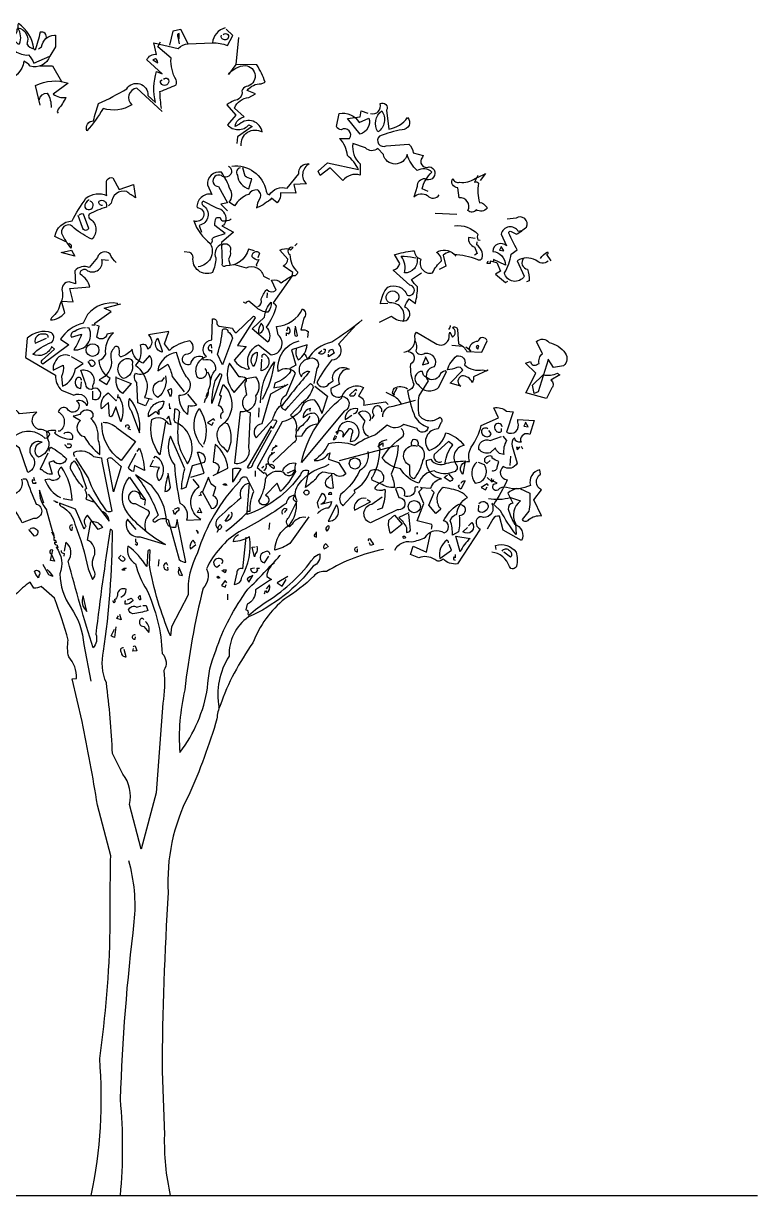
# Model space of a CAD drawing. Header units: millimetres. Extents: x 454 to 24074, y 929 to 15016.
# Drawn here: x 21979 to 23739, y 6044 to 8852 of the extents above; entities that cross this region are included whole.
import ezdxf

# ---------------------------------------------------------------- set-up
doc = ezdxf.new("R2010")
doc.units = ezdxf.units.MM
doc.layers.add('cadblocksdwg.com', color=255, linetype='Continuous')

# ---------------------------------------------------------------- blocks, each defined once
blk = doc.blocks.new('Trees side 03_cad-block.com')
at = {"color": 0}
for points in [[(-544.8, 5414.3), (-557.8, 5442.9), (-560.4, 5445.5, -0.240921), (-479.9, 5406.5), (-472.1, 5406.5, 0.236053), (-479.9, 5481.8, -0.5), (-438.4, 5406.5, 0.236053), (-404.6, 5383.2, 0.211075), (-477.3, 5502.6, 0.162277), (-479.9, 5476.6), (-485.1, 5476.6, -0.383194), (-508.5, 5440.3, -0.056625), (-542.2, 5448.1), (-547.4, 5448.1)], [(-347.5, 5432.5, 0.651581), (-376, 5461.1, -0.045349), (-399.4, 5378), (-404.6, 5383.2)], [(-383.8, 5383.2), (-368.3, 5393.5, -0.365204), (-308.5, 5448.1)], [(197.8, 5089.7), (78.4, 5198.8, 0.636124), (55, 5120.9, -0.212875), (-80, 5102.7, -0.040161), (-155.3, 4998.8, -0.538727), (-124.2, 5045.6, -0.038391), (-100.8, 5126.1, 0.023422), (31.6, 5196.2, -0.778931), (130.3, 5165), (166.7, 5131.3, -0.14267), (171.9, 5276.7), (197.8, 5266.3), (125.1, 5331.2, -0.349304), (171.9, 5357.2), (158.9, 5411.7), (273.1, 5385.8, -0.186783), (319.9, 5406.5), (286.1, 5474.1), (247.2, 5466.3), (231.6, 5401.3)], [(278.3, 5429.9), (278.3, 5455.9, 0.535172), (270.6, 5440.3), (278.3, 5406.5)], [(493.9, 5481.8, 0.315994), (434.1, 5411.7, -0.114075), (504.3, 5398.7), (530.2, 5445.5), (499.1, 5476.6)], [(483.5, 5450.7, -0.449051), (506.9, 5450.7, -0.780762), (486.1, 5427.3, -0.5), (475.7, 5448.1)], [(-526.7, 5352, 0.143021), (-542.2, 5406.5, -0.358047), (-492.9, 5372.8, 0.172546), (-430.6, 5354.6, -0.123093), (-404.6, 5315.6), (-329.3, 5349.4, -0.40274), (-422.8, 5302.7, 0.082748), (-451.4, 5326, -0.343094), (-542.2, 5235.1)], [(195.2, 5102.7, -0.04158), (187.5, 5183.2, 0.012192), (262.8, 5214.4, 0.248367), (262.8, 5237.7, -0.13884), (239.4, 5339), (177.1, 5393.5), (190.1, 5416.9)], [(153.7, 5331.2), (177.1, 5318.2, 0.276978), (166.7, 5336.4), (153.7, 5331.2)], [(569.2, 4928.7, -0.61586), (667.9, 4993.6, 0.591492), (561.4, 5030), (540.6, 5019.6, -0.334061), (582.2, 5063.8), (538, 5105.3, -0.300079), (605.5, 5154.6), (636.7, 5172.8), (597.7, 5188.4, -0.24559), (662.7, 5219.6), (680.8, 5227.4, 0.064346), (641.9, 5307.9), (543.2, 5310.5), (509.5, 5263.7, -0.216293), (587.4, 5305.3, -0.89946), (592.6, 5206.6, 0.265564), (571.8, 5185.8, -0.5), (535.4, 5141.7, 0.034439), (501.7, 5120.9), (543.2, 5071.5), (504.3, 5027.4, 0.461777), (605.5, 5027.4), (621.1, 5019.6), (551, 4970.3), (548.4, 4939.1)], [(-376, 5118.3), (-396.8, 5211.8, -0.198578), (-243.6, 5222.2), (-313.7, 5170.2, 0.173447), (-254, 5154.6, -0.044205), (-290.4, 5100.1), (-295.5, 5087.1), (-290.4, 5081.9)], [(205.6, 5240.3, -0.442368), (223.8, 5242.9, -1.516525), (190.1, 5232.5), (197.8, 5237.7)], [(-378.6, 5144.3, -0.388977), (-342.3, 5175.4, -0.162277), (-324.1, 5107.9)], [(1176.8, 5079.3, 0.600372), (1221, 5126.1, -0.753342), (1252.1, 5094.9), (1262.5, 5006.6, 0.194229), (1350.8, 5061.2, -0.678314), (1324.8, 5004, 0.051498), (1218.4, 4972.9, 0.881622), (1249.5, 4928.7), (1356, 4936.5, -0.201935), (1376.8, 4895), (1423.5, 4882), (1420.9, 4874.2, 0.881622), (1452.1, 4830, -1.244614), (1431.3, 4772.9, 0.436066), (1395, 4736.6), (1379.4, 4687.2, -0.359619), (1444.3, 4695, 0.522507), (1498.8, 4697.6)], [(1446.9, 4713.2), (1418.3, 4726.2, -0.157089), (1465.1, 4804.1, 0.333328), (1395, 4811.9, -0.128128), (1348.2, 4887.2, -0.797302), (1236.6, 4887.2), (1210.6, 4915.7, -0.408356), (1153.5, 4918.3), (1093.7, 4939.1, 0.259506), (1127.5, 4843), (1127.5, 4791.1, 0.302765), (1047, 4765.1), (987.3, 4824.9), (940.5, 4788.5), (930.1, 4809.3), (974.3, 4848.2), (1119.7, 4817.1, 0.117401), (1067.8, 4882, 0.173203), (1031.4, 4962.5), (1078.2, 4962.5, 0.806671), (1039.2, 5004, -0.276978), (1015.8, 5019.6), (1028.8, 5079.3, -0.330963), (1122.3, 5037.8), (1169, 5058.6, -0.419418), (1127.5, 4983.3), (1067.8, 5056), (1127.5, 5063.8), (1132.7, 5092.3), (1163.8, 5081.9)], [(1228.8, 5092.3, -0.434998), (1210.6, 4993.6, -0.383423), (1228.8, 5092.3)], [(525, 4832.6, -0.4021), (686, 4715.8, 0.236053), (701.6, 4697.6, -0.350769), (784.7, 4728.8), (839.2, 4796.3, -0.513931), (888.6, 4843, 0.519897), (875.6, 4749.5), (815.9, 4747), (826.3, 4705.4), (753.6, 4708, -0.233566), (738, 4661.3), (712, 4682, -0.081039), (644.5, 4637.9), (639.3, 4637.9), (644.5, 4637.9, -0.147995), (657.5, 4682, 0.442368), (644.5, 4721, 0.265564), (602.9, 4700.2, 0.169403), (538, 4645.7), (512.1, 4663.9, 0.349014), (517.2, 4723.6, 0.066803), (475.7, 4804.1, 0.501038), (410.8, 4744.4), (431.6, 4700.2, 0.492294), (361.4, 4637.9, -0.5), (392.6, 4596.3, -0.4142), (345.9, 4575.6, 0.138321), (423.8, 4469.1, -0.529709), (366.6, 4360)], [(509.5, 4832.6), (514.6, 4830, -1.00415), (475.7, 4788.5, 1.247116), (462.7, 4736.6), (504.3, 4661.3), (473.1, 4653.5), (504.3, 4622.3)], [(564, 4824.9, 0.54657), (551, 4791.1, 0.310577), (605.5, 4726.2), (618.5, 4772.9, -0.131805), (587.4, 4785.9), (577, 4824.9)], [(1680.6, 4788.5), (1665, 4757.3, -0.4142), (1683.2, 4752.1, 0.112411), (1688.4, 4661.3, -0.302765), (1711.8, 4650.9, -0.099014), (1724.7, 4635.3, -0.357651), (1672.8, 4627.5, -0.463791), (1633.9, 4624.9, 0.593826), (1592.3, 4684.6), (1587.1, 4731.4, -0.62767), (1563.7, 4775.5, 0.457672), (1594.9, 4757.3, 0.184982), (1667.6, 4775.5), (1709.2, 4793.7), (1717, 4798.9), (1691, 4765.1)], [(-254, 4476.9), (-305.9, 4502.9, -0.357925), (-225.4, 4575.6, -0.02861), (-160.5, 4682, -0.284912), (-61.8, 4695, -0.072906), (-61.8, 4767.7, -0.350769), (-33.3, 4778.1), (-4.7, 4723.6), (62.8, 4747), (73.2, 4684.6, -0.042465), (31.6, 4713.2, 0.482147), (-41.1, 4658.7), (-54, 4645.7)], [(-82.6, 4648.3, -0.618027), (-98.2, 4669, -0.649872), (-64.4, 4645.7), (-64.4, 4640.5, 0.048447), (-144.9, 4606.7, 0.291199), (-144.9, 4588.5, -0.493149), (-132, 4489.9, -0.073044), (-215, 4541.8, 0.819794), (-274.8, 4518.4, 0.07692), (-230.6, 4448.3, 0.333328), (-230.6, 4463.9), (-241, 4469.1)], [(-144.9, 4674.2, 0.326447), (-165.7, 4640.5, 1.475342), (-139.7, 4669)], [(423.8, 4469.1, 0.333328), (434.1, 4482.1, -0.5), (444.5, 4500.3), (493.9, 4515.8), (444.5, 4554.8, -0.099014), (452.3, 4591.1), (470.5, 4591.1, 0.663971), (499.1, 4580.8, 0.376755), (454.9, 4635.3), (390, 4669, 0.5), (390, 4648.3, -0.682281), (371.8, 4554.8), (382.2, 4523.6)], [(-191.7, 4604.1, -0.302765), (-173.5, 4609.3), (-147.5, 4541.8, -0.816528), (-176.1, 4544.4), (-196.9, 4601.5)], [(522.4, 4586, -0.243835), (496.5, 4575.6, -0.263626), (478.3, 4552.2), (532.8, 4523.6), (475.7, 4474.3, -0.535172), (467.9, 4461.3, 0.371796), (449.7, 4401.6, -0.090164), (434.1, 4334.1, -0.594772), (343.3, 4404.2, 0.312363), (327.7, 4427.5), (301.7, 4430.1)], [(2010.4, 4386, -0.369919), (1953.3, 4391.2, 0.264481), (1865, 4388.6), (1898.7, 4315.9, -0.666656), (1805.2, 4331.5, 0.123093), (1836.4, 4419.8), (1865, 4440.5, -0.027252), (1826, 4518.4, -0.720749), (1836.4, 4526.2), (1862.4, 4513.2, 0.03653), (1909.1, 4547, 0.769547), (1859.8, 4588.5), (1818.2, 4583.4)], [(1571.5, 4552.2, -0.247742), (1680.6, 4513.2, 0.207977), (1680.6, 4487.3), (1691, 4484.7)], [(1885.7, 4528.8), (1870.2, 4526.2, 0.686798), (1789.7, 4513.2), (1815.6, 4458.7, 0.648468), (1750.7, 4432.7, -0.37442), (1810.4, 4367.8), (1753.3, 4393.8, -0.236053), (1750.7, 4383.4), (1737.7, 4386), (1737.7, 4375.6), (1724.7, 4375.6, -0.4142), (1729.9, 4386)], [(631.5, 4435.3), (602.9, 4443.1, -0.35936), (496.5, 4365.2, -0.872879), (480.9, 4375.6), (478.3, 4463.9, -0.762802), (517.2, 4432.7, -0.205246), (509.5, 4396.4), (517.2, 4367.8)], [(1257.3, 4188.6), (1223.6, 4186, -0.159866), (1257.3, 4263.9, -0.443787), (1348.2, 4227.6, 1.153), (1361.2, 4274.3), (1283.3, 4344.4, 0.251633), (1314.5, 4375.6), (1288.5, 4417.2, -0.035156), (1374.2, 4435.3), (1382, 4435.3, 0.326782), (1413.1, 4396.4, 0.618027), (1467.7, 4331.5, -0.102722), (1509.2, 4388.6, 0.333328), (1485.8, 4427.5, -0.346832), (1568.9, 4419.8, -0.064789), (1675.4, 4396.4, 0.5), (1701.4, 4401.6, 0.287735), (1675.4, 4463.9), (1678, 4476.9)], [(1667.6, 4492.5), (1636.5, 4497.7, 0.37204), (1665, 4453.5), (1678, 4422.4), (1665, 4414.6)], [(-17.7, 4380.8, -0.140045), (-46.3, 4419.8, 0.57489), (-106, 4404.2), (-144.9, 4357.4, 0.29335), (-212.5, 4341.9), (-209.9, 4279.5), (-238.4, 4289.9, 0.477875), (-272.2, 4245.8, -0.21463), (-280, 4191.2, -0.178345), (-321.5, 4121.1), (-326.7, 4110.7, 0.217789), (-259.2, 4144.5), (-274.8, 4199), (-220.2, 4196.4), (-235.8, 4258.8), (-142.3, 4266.5, 0.213028), (-186.5, 4323.7, -0.817993), (-152.7, 4341.9, 0.658905), (-85.2, 4393.8), (-54, 4391.2)], [(647.1, 4173.1, 0.4142), (662.7, 4206.8, -0.085083), (688.6, 4253.6, 0.409286), (732.8, 4251), (712, 4297.7, -0.286789), (756.1, 4284.7, -0.035156), (808.1, 4318.5), (810.7, 4334.1), (766.5, 4365.2, 0.308105), (787.3, 4396.4), (751, 4437.9, -0.220123), (795.1, 4443.1), (800.3, 4437.9), (813.3, 4450.9, 0.907883), (797.7, 4417.2, 0.222046), (834.1, 4336.7, -0.523941), (808.1, 4318.5), (719.8, 4191.2, -0.099014), (732.8, 4175.7, -0.106323), (686, 4077, -0.326889), (696.4, 4009.5), (693.8, 4006.9), (621.1, 4069.2), (678.2, 4123.7, -0.165176), (709.4, 4193.8, -0.200851), (693.8, 4147.1, -0.173203), (641.9, 4167.9), (605.5, 4199, 0.236053), (590, 4188.6), (579.6, 4193.8)], [(649.7, 4391.2, -0.178345), (621.1, 4406.8, -0.817993), (654.9, 4424.9), (647.1, 4401.6)], [(1395, 4401.6, -0.489075), (1335.2, 4331.5, 0.257034), (1319.7, 4409.4, -0.076462), (1379.4, 4404.2), (1389.8, 4401.6)], [(1548.2, 4430.1, 0.092926), (1517, 4414.6), (1530, 4362.6), (1498.8, 4347)], [(1974, 4399, -0.132751), (2007.8, 4430.1, -0.5), (2007.8, 4419.8), (2002.6, 4417.2), (2023.4, 4388.6)], [(538, 4370.4), (592.6, 4354.8, -0.510468), (673.1, 4315.9), (701.6, 4302.9)], [(1896.1, 4399, 0.656815), (1914.3, 4349.6, -0.053406), (1922.1, 4295.1), (1909.1, 4289.9)], [(1218.4, 4100.4), (1275.5, 4128.9, 0.25), (1343, 4108.1, 0.663467), (1337.8, 4170.5, -0.148178), (1358.6, 4209.4), (1387.2, 4188.6, 0.057068), (1397.6, 4266.5, -0.099014), (1369, 4300.3), (1415.7, 4331.5)], [(1330, 4102.9, 0.559616), (1267.7, 4191.2, -0.630219), (1262.5, 4240.6, -0.808411), (1306.7, 4204.2), (1293.7, 4196.4)], [(-9.9, 4183.4), (-12.5, 4188.6, 0.262833), (-152.7, 4136.7), (-173.5, 4095.2, 0.194489), (-280, 4019.9), (-241, 3993.9), (-363.1, 3903, -0.535172), (-365.7, 3921.2), (-308.5, 3973.1), (-321.5, 3986.1, -0.445358), (-409.8, 3949.7, -0.112671), (-324.1, 4004.3, 0.498764), (-321.5, 4051, 0.269211), (-435.8, 4025), (-443.6, 3934.2), (-303.3, 3851.1, 0.212448), (-274.8, 3780.9), (-217.6, 3757.6, -0.669449), (-155.3, 3708.2, 0.362045), (-204.7, 3731.6, -1.319412), (-248.8, 3695.3, 0.480621), (-290.4, 3679.7, -0.538818), (-282.6, 3588.8), (-290.4, 3588.8)], [(397.8, 3882.2, -0.931778), (364, 3840.7, -0.45929), (405.6, 3939.4, -0.660172), (431.6, 4017.3), (434.1, 4115.9, -0.442368), (454.9, 4100.4, 0.4142), (465.3, 4082.2), (527.6, 4071.8, 0.219635), (545.8, 4051), (626.3, 4128.9, -0.333328), (634.1, 4121.1), (551, 3991.3), (592.6, 3986.1), (535.4, 3921.2, 0.188675), (600.3, 3879.6), (605.5, 3882.2), (608.1, 3879.6, -0.420059), (649.7, 3993.9), (709.4, 3947.1, 0.685608), (743.2, 4040.6), (735.4, 4079.6, 0.263565), (857.4, 4162.7, -0.49028), (862.6, 4118.5), (849.6, 4064, -0.205246), (883.4, 4056.2), (880.8, 4027.6)], [(-163.1, 4074.4, 0.162277), (-212.5, 4056.2, 0.463791), (-230.6, 4035.4), (-228, 4030.2), (-181.3, 4043.2, -0.058853), (-217.6, 3970.5, 0.588898), (-144.9, 4071.8), (-155.3, 4074.4)], [(135.5, 3739.4), (119.9, 3708.2), (83.6, 3721.2), (78.4, 3817.3, -0.355026), (73.2, 3861.4, 0.788391), (138.1, 3944.5), (107, 3908.2, -0.312881), (57.6, 3973.1, -0.116058), (5.7, 3936.8, -0.265564), (-4.7, 3947.1, 0.226822), (-7.3, 3983.5, 0.49527), (-30.7, 3975.7, 0.295303), (-41.1, 3926.4, -0.346893), (-98.2, 3830.3), (-61.8, 3806.9), (-46.3, 3835.5, -0.244461), (-98.2, 3921.2, 0.215332), (-67, 3949.7, -0.236053), (-30.7, 4051), (-61.8, 4043.2, -0.59729), (-108.6, 4030.2), (-98.2, 4082.2), (-108.6, 4084.8)], [(652.3, 4048.4, 0.659393), (662.7, 4095.2, 0.139038), (649.7, 4053.6), (652.3, 4048.4)], [(1137.9, 4110.7, -0.032425), (995.1, 4006.9, 0.210526), (880.8, 3926.4, 0.557053), (852.2, 3843.3, -0.431534), (891.2, 3869.2, 0.015289), (756.1, 3703, 0.162277), (776.9, 3687.5, -0.030579), (893.8, 3812.1, -0.355026), (906.8, 3793.9, -0.161758), (852.2, 3718.6), (800.3, 3664.1, -0.32045), (826.3, 3594, -0.099014), (823.7, 3565.4, -0.46698), (810.7, 3531.7), (717.2, 3443.4)], [(782.1, 4035.4), (782.1, 4051), (792.5, 4045.8, 0.302765), (797.7, 4066.6, 0.265564), (787.3, 4077), (782.1, 4058.8)], [(823.7, 4077, 0.195877), (821.1, 4038, 0.4142), (834.1, 4038), (823.7, 4082.2)], [(1109.3, 4087.4), (1026.2, 3996.5, -0.63649), (992.5, 3921.2, 0.04776), (924.9, 3817.3, 0.639832), (982.1, 3812.1), (1000.2, 3825.1, -0.689148), (1075.6, 3879.6, 0.369919), (1028.8, 3843.3, 0.225418), (1031.4, 3809.5), (989.9, 3788.7, 0.638885), (1041.8, 3752.4, -0.813461), (1052.2, 3682.3), (852.2, 3440.8, -0.173706), (1041.8, 3744.6, -0.490295), (1143.1, 3793.9), (1119.7, 3752.4, -0.489075), (1143.1, 3710.8), (1246.9, 3726.4), (1259.9, 3713.4)], [(1332.6, 3960.1, 0.444092), (1384.6, 4032.8, -0.197815), (1392.4, 4053.6), (1488.4, 3996.5, 0.607483), (1545.6, 4040.6), (1548.2, 4053.6), (1561.2, 4030.2, 0.589737), (1561.2, 4074.4, -0.60791), (1584.5, 4066.6), (1589.7, 3999.1, -0.177399), (1628.7, 3962.7), (1698.8, 3960.1), (1724.7, 4012.1, 0.765594), (1680.6, 4009.5, 0.420074), (1639.1, 3970.5), (1646.8, 3965.3), (1623.5, 3983.5)], [(1550.8, 4084.8, -0.173203), (1543, 4066.6)], [(-337.1, 4027.6, 0.541687), (-355.3, 4043.2, 0.576218), (-399.4, 4001.7), (-344.9, 4025)], [(426.4, 3827.7, -0.149368), (449.7, 3877, 0.589905), (392.6, 3921.2), (387.4, 3936.8, 0.490158), (330.3, 3903, -1.060547), (309.5, 3949.7, 0.776093), (327.7, 4012.1, 0.142365), (231.6, 3967.9), (208.2, 3999.1), (229, 4056.2), (132.9, 4040.6, -0.50354), (130.3, 3973.1, 0.628937), (94, 3991.3, -0.265564), (73.2, 3897.8, -0.169571), (127.7, 3809.5, -0.119873), (114.7, 3747.2), (151.1, 3739.4)], [(197.8, 3965.3), (197.8, 3960.1, -0.602081), (177.1, 4025), (197.8, 3965.3)], [(480.9, 3900.4), (457.5, 3949.7, 0.065445), (480.9, 4064, -0.659393), (506.9, 4056.2, -0.236053), (527.6, 4025), (480.9, 3900.4)], [(2010.4, 3923.8), (1963.7, 3773.2), (1945.5, 3765.4), (1937.7, 3804.3), (1987, 3853.7, 0.182709), (2054.5, 3861.4, 0.162277), (2064.9, 3853.7), (2023.4, 3827.7, -0.442368), (2028.6, 3791.3), (2002.6, 3742), (1906.5, 3768), (1953.3, 3861.4), (1903.9, 3908.2), (1927.3, 3916, 0.608597), (1961.1, 3903), (1968.8, 3905.6, -0.302765), (1984.4, 3952.3), (1955.9, 4009.5, -0.435272), (2015.6, 4004.3, -0.199997), (2090.9, 3954.9, -0.39035), (2083.1, 3895.2), (2036.4, 3887.4), (2010.4, 3926.4), (2010.4, 3923.8)], [(1353.4, 3962.7, -0.781662), (1363.8, 3903, 0.117264), (1379.4, 3809.5, -0.313339), (1350.8, 3778.4, 0.047501), (1384.6, 3656.3, 0.169022), (1446.9, 3607, -0.818817), (1395, 3601.8), (1332.6, 3619.9, -0.366302), (1254.7, 3617.4), (1200.2, 3570.6, 0.087692), (1101.5, 3521.3, 0.152817), (979.5, 3529.1, -0.122787), (912, 3451.2, 0.295853), (976.9, 3482.3), (987.3, 3487.5, 0.119873), (979.5, 3456.4), (1026.2, 3440.8), (1060, 3388.8, -0.477066), (1005.4, 3388.8, -0.0401), (950.9, 3396.6, 0.198517), (919.7, 3362.9, -0.006836), (870.4, 3323.9), (886, 3401.8, 0.45993), (847, 3383.6, -0.158264), (595.1, 3196.7), (597.7, 3201.9), (597.7, 3212.3), (610.7, 3212.3, -0.124191), (628.9, 3305.7), (595.1, 3370.7, 0.514618), (561.4, 3352.5, 0.118927), (364, 3017.5, 0.137955), (319.9, 2820.1), (242, 2669.5, -0.704712), (242, 2669.5, -0.204086), (242, 2669.5), (242, 2669.5), (236.5, 2628, -0.056867), (138.1, 2960.4), (140.7, 3030.5, 0.4142), (130.3, 3025.3), (125.1, 2952.6, 0.101822), (36.8, 3048.7, 0.33992), (73.2, 2965.6, 0.085938), (125.1, 2843.5, -0.100525), (197.8, 2544.9, -0.35463), (205.6, 2464.4, -0.067169), (200.4, 2311.2), (169.3, 1890.5), (99.2, 1625.6), (44.6, 1836, 0.219635), (13.5, 1978.8), (-35.9, 2074.9, 0.021927), (-64.4, 2407.2, -0.158203), (-77.4, 2555.3, 0.03566), (-35.9, 3118.8, 0.4142), (-46.3, 3126.6, 0.009659), (-113.8, 2635.8, -0.276978), (-126.8, 2570.8, -0.010941), (-243.6, 2978.5, 0.406937), (-254, 3066.8), (-261.8, 3025.3)], [(431.6, 3978.3), (429, 3993.9, 0.663971), (418.6, 3967.9), (429, 3967.9), (429, 3954.9)], [(787.3, 3806.9), (706.8, 3762.8), (665.3, 3622.5, 0.621735), (639.3, 3557.6), (717.2, 3643.3, -0.145264), (756.1, 3710.8, -0.318115), (779.5, 3757.6), (823.7, 3861.4, 0.4142), (743.2, 3869.2, -0.3983), (841.8, 4012.1)], [(828.9, 3978.3, 0.240036), (836.6, 3923.8, 0.2379), (878.2, 3993.9), (805.5, 3970.5), (826.3, 3897.8), (797.7, 3882.2, -0.236053), (800.3, 3869.2, -0.178345), (727.6, 3814.7), (722.4, 3791.3, -0.026764), (776.9, 3801.7), (771.7, 3804.3)], [(956.1, 3973.1), (963.9, 3973.1, -0.707504), (932.7, 3954.9), (948.3, 3967.9)], [(979.5, 3957.5, -0.380188), (997.6, 3973.1), (1005.4, 3954.9), (979.5, 3936.8), (979.5, 3949.7)], [(1384.6, 4014.7, -0.203796), (1389.8, 3965.3, 0.5), (1431.3, 3954.9, -0.634598), (1475.5, 3890, 0.605972), (1446.9, 3825.1), (1402.7, 3755, 0.057175), (1402.7, 3664.1, 0.421936), (1501.4, 3653.7, -0.582718), (1506.6, 3627.7), (1493.6, 3599.2, 0.620148), (1446.9, 3503.1), (1452.1, 3497.9, 0.257812), (1530, 3581, -0.173203), (1615.7, 3521.3, 0.587067), (1581.9, 3427.8, -0.514618), (1563.7, 3396.6, -0.232178), (1475.5, 3401.8, 0.29216), (1402.7, 3344.7, -0.185837), (1317.1, 3412.2, -0.198715), (1231.4, 3461.5, -0.106171), (1330, 3565.4, 0.37854), (1319.7, 3601.8)], [(1685.8, 3988.7, 1), (1675.4, 3978.3), (1680.6, 3973.1), (1685.8, 3988.7)], [(-235.8, 3941.9, 0.456619), (-305.9, 3910.8, 0.205246), (-313.7, 3874.4), (-267, 3897.8, -0.146759), (-274.8, 3845.9), (-269.6, 3799.1, 0.245285), (-209.9, 3882.2), (-173.5, 3905.6), (-228, 3936.8)], [(-144.9, 3918.6, -0.5), (-124.2, 3918.6, -0.582718), (-129.4, 3892.6), (-134.5, 3892.6), (-150.1, 3916)], [(29, 3929, -0.630219), (57.6, 3903, -0.40654), (16.1, 3835.5, -0.689621), (29, 3929)], [(317.3, 3762.8), (358.8, 3710.8, -0.204086), (319.9, 3708.2), (317.3, 3666.7, -0.226822), (278.3, 3747.2), (278.3, 3757.6, 0.749039), (312.1, 3843.3, -0.077942), (265.4, 3957.5, 0.34404), (177.1, 3871.8), (223.8, 3903, -0.080353), (244.6, 3845.9), (301.7, 3773.2)], [(592.6, 3835.5), (636.7, 3843.3, -0.352936), (636.7, 3755, -0.5103), (564, 3679.7), (538, 3438.2, 0.554825), (605.5, 3510.9), (613.3, 3674.5, -0.628204), (595.1, 3760.2, -0.044617), (587.4, 3817.3, 0.4142), (592.6, 3835.5, 0.205246), (558.8, 3843.3), (514.6, 3908.2, 0.298126), (535.4, 3770.6), (592.6, 3835.5)], [(628.9, 3892.6, -0.592255), (644.5, 3960.1, -0.099731), (631.5, 3900.4), (628.9, 3892.6)], [(660.1, 3721.2, -0.174072), (725, 3913.4, -0.088486), (667.9, 3736.8)], [(667.9, 3934.2, -0.4142), (675.6, 3952.3, -0.738571), (662.7, 3871.8), (665.3, 3926.4)], [(865.2, 3952.3, -0.062256), (880.8, 3926.4, -0.882339), (924.9, 3882.2), (909.4, 3812.1)], [(1727.3, 3874.4), (1659.8, 3843.3, -0.162277), (1654.6, 3817.3, 0.291199), (1605.3, 3848.5, 0.630219), (1600.1, 3799.1), (1550.8, 3814.7), (1610.5, 3874.4, 0.4142), (1581.9, 3887.4, -0.124695), (1537.8, 3877, -0.156006), (1581.9, 3941.9, -0.597885), (1618.3, 3900.4, 0.261948), (1704, 3877), (1722.2, 3871.8), (1724.7, 3877), (1727.3, 3874.4)], [(-129.4, 3775.8), (-129.4, 3739.4, 1.877945), (-134.5, 3783.5, -0.4142), (-160.5, 3809.5), (-183.9, 3874.4, -0.674286), (-129.4, 3801.7), (-129.4, 3793.9)], [(410.8, 3866.6, -0.272202), (413.4, 3780.9, -0.236053), (400.4, 3739.4), (395.2, 3721.2)], [(431.6, 3718.6, -0.079437), (447.1, 3825.1), (470.5, 3858.9, -0.618027), (475.7, 3848.5), (431.6, 3718.6)], [(1439.1, 3840.7, -0.319077), (1420.9, 3869.2, 0.777725), (1400.2, 3806.9, 0.455246), (1496.2, 3793.9), (1532.6, 3866.6), (1527.4, 3871.8, 0.25296), (1501.4, 3851.1, -0.489075), (1439.1, 3840.7)], [(-181.3, 3827.7, 0.741867), (-204.7, 3835.5, 0.6409), (-183.9, 3788.7), (-181.3, 3819.9)], [(-17.7, 3840.7), (52.4, 3812.1), (10.9, 3765.4, -0.284134), (-17.7, 3840.7), (-20.3, 3843.3), (-17.7, 3840.7)], [(213.4, 3848.5, -0.297256), (177.1, 3747.2, -0.782791), (197.8, 3825.1), (208.2, 3840.7)], [(475.7, 3645.9, -0.35614), (483.5, 3679.7, 0.302765), (467.9, 3705.6), (462.7, 3708.2), (475.7, 3755, -0.618027), (467.9, 3760.2), (483.5, 3806.9, -0.499023), (467.9, 3609.6, 0.420273), (483.5, 3513.5), (504.3, 3490.1, 0.254562), (506.9, 3622.5), (496.5, 3625.1)], [(914.6, 3799.1), (974.3, 3752.4), (948.3, 3671.9, 0.096893), (914.6, 3734.2, 0.449585), (849.6, 3687.5, -0.175735), (761.3, 3632.9), (644.5, 3417.4), (675.6, 3391.4), (680.8, 3394), (688.6, 3381)], [(-9.9, 3760.2), (-12.5, 3744.6), (-4.7, 3749.8, -0.242218), (3.1, 3632.9), (-20.3, 3703, -0.092926), (-41.1, 3656.3), (-48.9, 3658.9), (-54, 3723.8), (-87.8, 3692.7, -0.309006), (-56.6, 3768), (-17.7, 3731.6), (-15.1, 3736.8)], [(44.6, 3742, 0.305054), (52.4, 3684.9), (91.4, 3581, 0.208984), (44.6, 3742)], [(236.8, 3749.8), (223.8, 3780.9), (239.4, 3788.7, -0.195877), (236.8, 3749.8)], [(1111.9, 3778.4), (1106.7, 3786.1), (1078.2, 3757.6, 0.630219), (1106.7, 3770.6)], [(1322.2, 3716, 0.159607), (1280.7, 3755), (1249.5, 3770.6)], [(1350.8, 3786.1, 0.278625), (1285.9, 3788.7, 0.07106), (1278.1, 3768), (1288.5, 3760.2), (1285.9, 3757.6), (1283.3, 3757.6), (1301.5, 3791.3)], [(-264.4, 3575.8, -0.923187), (-225.4, 3549.8, -0.205933), (-308.5, 3581, 0.618027), (-303.3, 3591.4, 0.123093), (-344.9, 3586.2, 0.111496), (-334.5, 3536.9, -0.361099), (-383.8, 3466.7, -0.656662), (-365.7, 3536.9, 0.887543), (-407.2, 3464.1, -0.427811), (-433.2, 3394), (-472.1, 3508.3, 0.077148), (-583.8, 3573.2), (-583.8, 3578.4), (-596.8, 3578.4), (-492.9, 3568, -0.386002), (-352.7, 3555, 0.310577), (-329.3, 3575.8, 0.21463), (-383.8, 3596.6, -0.608597), (-391.6, 3677.1), (-472.1, 3669.3, 0.236053), (-503.3, 3690.1), (-516.3, 3684.9)], [(-217.6, 3658.9), (-220.2, 3658.9), (-186.5, 3638.1, 0.643906), (-168.3, 3562.8, 0.101837), (-95.6, 3479.7, 0.105927), (-103.4, 3552.4, 0.22554), (-137.1, 3648.5, 0.4142), (-126.8, 3671.9, 0.580322), (-189.1, 3666.7), (-217.6, 3658.9)], [(182.3, 3684.9), (177.1, 3682.3), (182.3, 3682.3), (182.3, 3666.7, 0.099014), (166.7, 3679.7), (132.9, 3656.3, -0.428558), (205.6, 3729, -0.211655), (182.3, 3684.9)], [(273.1, 3625.1, -0.523941), (255, 3651.1), (257.6, 3692.7, -0.5), (278.3, 3671.9, 0.072708), (273.1, 3531.7, 0.077194), (317.3, 3435.6, 0.423996), (273.1, 3625.1)], [(390, 3513.5, -0.356445), (371.8, 3695.3, -0.241074), (392.6, 3526.5)], [(896.4, 3695.3, 0.4142), (860, 3651.1, -0.198578), (909.4, 3674.5, -0.4142), (930.1, 3627.7), (930.1, 3622.5, 0.297668), (852.2, 3562.8), (826.3, 3565.4)], [(1096.3, 3669.3, 0.291199), (1117.1, 3692.7, 0.528915), (1057.4, 3643.3, 0.039932), (1088.5, 3664.1)], [(1228.8, 3679.7, 0.45993), (1208, 3708.2, 0.578781), (1192.4, 3664.1), (1182, 3648.5)], [(1234, 3656.3, -0.447098), (1283.3, 3705.6), (1387.2, 3734.2)], [(1462.5, 3129.2, 0.123093), (1465.1, 3149.9), (1395, 3168.1), (1426.1, 3248.6), (1402.7, 3303.1), (1418.3, 3318.7), (1410.5, 3323.9), (1459.9, 3321.3, -0.276978), (1509.2, 3365.5, -0.407166), (1439.1, 3451.2), (1459.9, 3456.4, 0.386765), (1532.6, 3438.2, -0.051407), (1620.9, 3448.6), (1610.5, 3386.2, -0.775711), (1641.7, 3446, -0.210693), (1649.4, 3513.5, 0.09433), (1696.2, 3614.8), (1776.7, 3651.1), (1755.9, 3697.9, -0.236053), (1815.6, 3682.3), (1846.8, 3679.7), (1815.6, 3583.6, 0.739182), (1867.6, 3630.3), (1867.6, 3643.3), (1945.5, 3638.1), (1924.7, 3573.2, 0.593628), (1880.6, 3544.6), (1883.2, 3536.9, -0.427887), (1852, 3557.6, 0.302765), (1841.6, 3518.7), (1865, 3438.2, -0.464859), (1800.1, 3422.6, 0.698227), (1818.2, 3360.3, -0.045349), (1753.3, 3243.4), (1745.5, 3248.6, -0.599991), (1706.6, 3183.7, 0.395447), (1675.4, 3175.9, 0.406204), (1691, 3129.2), (1584.5, 2965.6, -0.242004), (1517, 2988.9, -0.463791), (1478.1, 2986.3, 0.242371), (1402.7, 2994.1), (1363.8, 3009.7), (1376.8, 3048.7), (1439.1, 3020.1), (1459.9, 3116.2)], [(213.4, 3632.9), (187.5, 3477.1, -0.216599), (148.5, 3643.3, -0.447189), (223.8, 3625.1), (239.4, 3619.9), (229, 3658.9), (218.6, 3645.9)], [(722.4, 3640.7, -0.535172), (735.4, 3632.9), (717.2, 3601.8), (709.4, 3612.2), (597.7, 3417.4, 0.523941), (623.7, 3435.6), (712, 3594)], [(891.2, 3658.9, -0.109482), (841.8, 3604.4), (831.5, 3588.8)], [(1026.2, 3591.4, -0.632065), (1047, 3570.6), (1047, 3560.2), (1078.2, 3601.8, -0.680847), (1088.5, 3578.4), (1080.7, 3539.4, 0.580322), (1117.1, 3604.4, 0.820084), (1023.6, 3583.6), (1021, 3578.4), (1013.2, 3583.6), (1026.2, 3591.4)], [(1166.4, 3562.8, -0.424515), (1150.9, 3635.5), (1119.7, 3674.5, -0.880783), (1171.6, 3635.5)], [(-80, 3630.3, -0.195694), (-15.1, 3604.4), (73.2, 3539.4), (5.7, 3451.2, -0.258652), (-85.2, 3627.7)], [(26.5, 3607), (26.5, 3614.8, -0.236053), (39.4, 3617.4), (44.6, 3607), (36.8, 3601.8), (49.8, 3596.6)], [(1727.3, 3599.2, 1.182175), (1709.2, 3568, 0.588394), (1742.9, 3578.4), (1732.5, 3591.4)], [(1794.9, 3609.6, 1.387421), (1763.7, 3594, 0.544022), (1792.3, 3588.8), (1792.3, 3601.8)], [(-248.8, 3529.1), (-233.2, 3529.1, -0.236053), (-230.6, 3516.1, -0.4142), (-246.2, 3510.9), (-259.2, 3523.9), (-256.6, 3526.5)], [(332.9, 3373.3), (395.2, 3391.4), (364, 3490.1, -0.618027), (395.2, 3440.8), (338.1, 3425.2), (309.5, 3323.9), (288.7, 3316.1, -0.048447), (304.3, 3412.2), (236.8, 3565.4, 0.283707), (255, 3430.4, 0.030441), (280.9, 3251.2, -0.369919), (312.1, 3170.7), (379.6, 3173.3, -0.550293), (371.8, 3329.1), (343.3, 3362.9)], [(436.7, 3381), (506.9, 3414.8, 0.194931), (447.1, 3526.5), (436.7, 3443.4, -0.335129), (465.3, 3417.4), (457.5, 3391.4), (460.1, 3396.6)], [(1010.6, 3568), (1000.2, 3549.8, 0.45993), (1015.8, 3562.8), (1015.8, 3565.4)], [(1031.4, 3451.2), (1285.9, 3518.7), (1306.7, 3521.3, -0.09053), (1272.9, 3386.2, -0.098373), (1288.5, 3323.9, -0.158417), (1223.6, 3342.1), (1189.8, 3355.1, -0.618027), (1187.2, 3375.8, 0.124496), (1221, 3508.3), (1215.8, 3510.9), (1218.4, 3508.3, -0.4142), (1228.8, 3542), (1239.2, 3544.6), (1254.7, 3549.8)], [(1371.6, 3518.7, -0.32518), (1376.8, 3549.8, -0.660995), (1397.6, 3523.9, -0.484589), (1420.9, 3451.2, -0.136536), (1379.4, 3365.5, -0.447098), (1361.2, 3394), (1361.2, 3427.8, -0.949951), (1395, 3518.7)], [(1527.4, 3438.2, -0.165222), (1563.7, 3523.9), (1543, 3539.4), (1475.5, 3479.7, 0.703232), (1511.8, 3446)], [(1797.5, 3565.4), (1815.6, 3544.6, 0.185669), (1802.7, 3479.7, -0.373596), (1763.7, 3510.9), (1737.7, 3487.5, -0.302765), (1685.8, 3503.1, -0.609818), (1737.7, 3544.6), (1792.3, 3562.8)], [(-331.9, 3495.3, -0.4142), (-324.1, 3513.5, -0.068741), (-251.4, 3458.9, -0.613083), (-311.1, 3448.6), (-334.5, 3440.8), (-318.9, 3386.2, -0.248093), (-365.7, 3407, -0.618027), (-373.5, 3412.2), (-337.1, 3487.5)], [(-212.5, 3469.3, -0.369919), (-215, 3490.1, -0.322647), (-124.2, 3469.3), (-87.8, 3464.1, 0.00798), (-38.5, 3212.3, -0.4142), (-67, 3220, -0.077515), (-150.1, 3370.7), (-207.3, 3461.5)], [(81, 3492.7), (91.4, 3508.3, -0.071396), (114.7, 3404.4), (68, 3427.8), (62.8, 3399.2, -0.236053), (39.4, 3417.4), (75.8, 3484.9)], [(158.9, 3461.5), (166.7, 3471.9, -0.480316), (182.3, 3355.1, -0.290115), (184.9, 3417.4), (140.7, 3422.6), (156.3, 3453.8)], [(675.6, 3404.4, 0.4142), (686, 3430.4, -0.819794), (701.6, 3427.8), (709.4, 3433, -0.566177), (722.4, 3412.2, -0.644958), (717.2, 3484.9), (709.4, 3487.5), (717.2, 3484.9), (727.6, 3490.1)], [(714.6, 3497.9, -0.368179), (738, 3518.7), (730.2, 3521.3)], [(1163.8, 3492.7, -0.310577), (1124.9, 3401.8, -0.122925), (1036.6, 3292.8, 0.363174), (1047, 3238.2), (1104.1, 3300.5, -0.236053), (1101.5, 3313.5, 0.191803), (1174.2, 3401.8, -0.770874), (1234, 3352.5, 0.162277), (1200.2, 3326.5), (1195, 3318.7, 0.265564), (1244.3, 3316.1, -0.095016), (1231.4, 3227.8), (1208, 3220)], [(1745.5, 3404.4, 0.535172), (1771.5, 3420), (1779.3, 3446, -0.069427), (1748.1, 3461.5), (1748.1, 3469.3, 0.38205), (1714.4, 3461.5, 0.608597), (1724.7, 3438.2), (1737.7, 3451.2)], [(-267, 3272), (-225.4, 3264.2, 0.145935), (-274.8, 3420, 0.523941), (-282.6, 3375.8, -0.45993), (-331.9, 3362.9), (-352.7, 3360.3, 0.199142), (-280, 3277.2)], [(-173.5, 3323.9, -0.047333), (-233.2, 3412.2, -0.291199), (-215, 3448.6, -0.104111), (-178.7, 3378.4), (-157.9, 3318.7), (-165.7, 3313.5, -0.257767), (-160.5, 3269.4), (-124.2, 3256.4), (-129.4, 3259)], [(-30.7, 3303.1), (-59.2, 3456.4, -0.561981), (-35.9, 3458.9), (5.7, 3422.6), (-30.7, 3303.1)], [(532.8, 3355.1), (530.2, 3349.9), (530.2, 3412.2, -0.145767), (566.6, 3412.2), (532.8, 3355.1)], [(763.9, 3401.8, -0.384506), (826.3, 3438.2, 0.195877), (823.7, 3399.2, -0.073074), (753.6, 3305.7), (738, 3344.7), (683.4, 3287.6, -1.743393), (652.3, 3261.6, 0.124786), (683.4, 3365.5, -0.390579), (766.5, 3396.6, 0.76149), (821.1, 3407), (787.3, 3391.4), (784.7, 3394)], [(873, 3183.7, 0.295853), (808.1, 3152.5), (795.1, 3139.5, -0.531342), (792.5, 3183.7), (831.5, 3261.6, -0.321411), (841.8, 3342.1, -0.165146), (961.3, 3422.6), (982.1, 3433)], [(1675.4, 3443.4, 0.392609), (1667.6, 3344.7, 0.592926), (1711.8, 3430.4), (1683.2, 3440.8)], [(-456.5, 3365.5), (-441, 3365.5, 0.014771), (-394.2, 3246, -0.94693), (-407.2, 3178.5), (-459.1, 3157.7, 0.033691), (-492.9, 3214.8, -0.489075), (-565.6, 3259, 0.024368), (-472.1, 3308.3, 0.28447), (-461.7, 3362.9)], [(-407.2, 3373.3), (-402, 3357.7), (-412.4, 3360.3, 0.162277), (-409.8, 3344.7), (-394.2, 3344.7), (-396.8, 3349.9)], [(75.8, 3126.6), (34.2, 3175.9, 0.598862), (94, 3092.8), (213.4, 3056.4, -0.099014), (34.2, 3204.5, -0.340195), (44.6, 3373.3), (117.3, 3266.8), (114.7, 3240.8)], [(78.4, 3375.8, -0.076447), (179.7, 3194.1), (153.7, 3170.7, 0.704712), (169.3, 3165.5, -0.30159), (226.4, 3173.3), (278.3, 2986.3, 0.21463), (309.5, 2973.3), (268, 3173.3), (260.2, 3136.9, -0.445358), (218.6, 3162.9, 0.17659), (148.5, 3331.7), (73.2, 3383.6), (78.4, 3375.8)], [(226.4, 3383.6, 0.077118), (210.8, 3305.7, 0.267303), (236.8, 3323.9), (226.4, 3391.4)], [(384.8, 3308.3), (429, 3225.2, 0.819794), (436.7, 3285), (449.7, 3323.9, -0.236053), (416, 3373.3), (387.4, 3303.1, 1), (382.2, 3287.6), (369.2, 3285)], [(992.5, 3386.2), (1000.2, 3321.3, -0.940643), (979.5, 3370.7), (992.5, 3383.6)], [(1543, 3388.8), (1563.7, 3365.5, -0.199997), (1550.8, 3352.5), (1522.2, 3370.7), (1537.8, 3383.6)], [(1878, 3318.7), (1924.7, 3297.9, -0.062256), (1919.5, 3212.3), (1888.3, 3173.3, 0.511307), (1919.5, 3173.3, -0.211151), (1979.2, 3191.5), (1942.9, 3266.8), (1979.2, 3313.5, -0.569229), (1974, 3386.2), (1971.4, 3407, 0.435181), (1927.3, 3334.3, -0.191376), (1815.6, 3323.9, 0.32045), (1774.1, 3310.9, -0.867294), (1755.9, 3339.5), (1771.5, 3344.7), (1745.5, 3357.7), (1742.9, 3360.3), (1745.5, 3357.7), (1753.3, 3360.3), (1748.1, 3349.9), (1724.7, 3370.7)], [(-357.9, 3251.2), (-378.6, 3310.9, 0.203735), (-344.9, 3220), (-347.5, 3222.6), (-318.9, 3121.4, -0.146759), (-311.1, 3077.2), (-303.3, 3077.2), (-300.7, 3064.2), (-308.5, 3066.8, 0.4142), (-295.5, 3053.8), (-293, 3040.9), (-300.7, 3043.5, -0.265564), (-282.6, 2918.8, 0.153046), (-230.6, 2760.4, -0.133911), (-170.9, 2586.4), (-137.1, 2415)], [(117.3, 3266.8, -0.449051), (94, 3290.2, 1.901016), (70.6, 3248.6), (130.3, 3217.4, -0.302765), (135.5, 3196.7, 0.271484), (119.9, 3121.4)], [(496.5, 3118.8, 0.04184), (597.7, 3207.1), (608.1, 3344.7, 0.468109), (566.6, 3274.6, 0.018356), (452.3, 3170.7, 0.326645), (462.7, 3126.6, -0.4142), (470.5, 3149.9, -0.741867), (462.7, 3126.6), (454.9, 3113.6)], [(496.5, 3334.3), (483.5, 3336.9, -0.489075), (499.1, 3339.5), (501.7, 3334.3)], [(1400.2, 3323.9, 0.80217), (1384.6, 3316.1, -0.574356), (1335.2, 3285, 0.795502), (1293.7, 3318.7), (1309.3, 3277.2, -1.140289), (1301.5, 3220), (1176.8, 3157.7, -0.765594), (1182, 3246), (1231.4, 3279.8)], [(1291.1, 3030.5, -0.347153), (1369, 3069.4, 0.084183), (1433.9, 3090.2, -0.45993), (1522.2, 3111, 0.771713), (1519.6, 3168.1, -0.110504), (1584.5, 3243.4, -1.251892), (1592.3, 3191.5, -0.104599), (1589.7, 3116.2), (1561.2, 3100.6, 0.100174), (1550.8, 3168.1, -0.251633), (1581.9, 3199.3, -0.246048), (1631.3, 3277.2, 0.20723), (1556, 3316.1, 0.077118), (1517, 3323.9, 0.459503), (1506.6, 3222.6), (1483.2, 3201.9), (1449.5, 3240.8), (1475.5, 3300.5), (1462.5, 3313.5)], [(1602.7, 3344.7, -0.5), (1620.9, 3355.1), (1600.1, 3316.1, -0.236053), (1589.7, 3331.7), (1594.9, 3336.9)], [(1862.4, 3318.7, 0.100235), (1820.8, 3297.9), (1844.2, 3251.2, 0.4142), (1823.4, 3222.6, 0.044708), (1852, 3152.5, -0.471497), (1885.7, 3074.6), (1800.1, 3124), (1781.9, 3188.9, 0.343094), (1750.7, 3175.9), (1724.7, 3129.2)], [(-132, 3165.5, -0.262878), (-82.6, 3136.9), (-103.4, 3126.6), (-152.7, 3194.1, 0.441696), (-160.5, 3142.1, 0.062256), (-168.3, 3129.2), (-209.9, 3222.6), (-285.2, 3251.2, 0.4142), (-269.6, 3233, -0.20488), (-212.5, 3152.5, -0.042053), (-150.1, 2942.2), (-129.4, 2892.8, 0.350769), (-119, 2926.6, -0.250916), (-119, 3009.7, 0.347351), (-152.7, 3077.2), (-137.1, 3162.9), (-132, 3165.5)], [(-150.1, 3292.8), (-87.8, 3212.3), (-51.5, 3165.5, 0.315536), (-87.8, 3212.3)], [(886, 3186.3), (797.7, 3061.6, -0.103516), (727.6, 3030.5, -0.263885), (795.1, 3147.3, 0.184021), (828.9, 3256.4, -0.641693), (821.1, 3287.6, 0.359894), (779.5, 3248.6, -0.041519), (558.8, 3116.2, 0.142288), (405.6, 2942.2, -0.330444), (390, 2851.3, 0.032977), (303.7, 2373.5, 0.308121), (303.7, 2373.5, 0.186462), (303.7, 2373.5, 0.076422), (280.9, 2080.1, 0.124985), (410.8, 2383.9, -0.090317), (449.7, 2557.9, -0.081436), (600.3, 2846.1, 0.012741), (751, 3004.5), (753.6, 3007.1)], [(935.3, 3225.2, -0.108093), (927.5, 3253.8, -0.070297), (950.9, 3297.9, -0.669678), (943.1, 3246), (992.5, 3259, -0.21463), (976.9, 3227.8, 0.18692), (927.5, 3201.9)], [(979.5, 3292.8), (995.1, 3292.8, 1), (979.5, 3292.8), (976.9, 3292.8), (979.5, 3292.8)], [(1156.1, 3272, 0.572403), (1101.5, 3217.4), (1176.8, 3256.4), (1161.2, 3266.8)], [(1685.8, 3248.6, -1.247314), (1717, 3214.8, -0.380188), (1683.2, 3212.3), (1685.8, 3240.8)], [(1729.9, 3272, 0.105667), (1833.8, 3277.2), (1880.6, 3261.6, 0.355026), (1857.2, 3155.1), (1859.8, 3103.2, -0.043289), (1787.1, 3214.8), (1758.5, 3240.8)], [(255, 3222.6), (273.1, 3230.4, -0.548935), (268, 3212.3), (255, 3196.7), (249.8, 3217.4)], [(522.4, 3209.7, -0.507782), (493.9, 3165.5), (514.6, 3196.7)], [(771.7, 3207.1, 0.099014), (784.7, 3222.6, 0.777771), (761.3, 3199.3), (763.9, 3201.9)], [(976.9, 3165.5, 0.646576), (1015.8, 3243.4), (976.9, 3165.5)], [(1270.3, 3108.4, -0.133911), (1262.5, 3170.7), (1288.5, 3194.1), (1324.8, 3152.5), (1270.3, 3108.4)], [(1356, 3204.5), (1309.3, 3183.7, -0.069427), (1345.6, 3136.9), (1345.6, 3113.6, 0.276978), (1363.8, 3124), (1356, 3199.3)], [(-222.8, 3147.3, 0.632828), (-235.8, 3131.8, 0.4142), (-225.4, 3124), (-222.8, 3139.5)], [(979.5, 3144.7, 0.355026), (966.5, 3126.6), (971.7, 3118.8, 0.226822), (982.1, 3142.1), (979.5, 3144.7)], [(1636.5, 3144.7), (1652, 3160.3, -0.939438), (1610.5, 3116.2), (1631.3, 3136.9)], [(-422.8, 3129.2, -0.343094), (-399.4, 3131.8, -0.795502), (-402, 3095.4), (-428, 3126.6)], [(73.2, 3082.4), (73.2, 3069.4, -0.566177), (78.4, 3051.3), (70.6, 3059)], [(590, 3090.2), (574.4, 2942.2, 0.580322), (548.4, 2924), (535.4, 2869.5, 0.4142), (571.8, 2903.2, 0.166153), (608.1, 3092.8, -0.124161), (532.8, 3069.4, -0.300507), (556.2, 3103.2)], [(922.3, 3111, 0.386597), (912, 3095.4), (922.3, 3090.2), (922.3, 3116.2)], [(1169, 3072, -0.580322), (1171.6, 3085, -0.062256), (1189.8, 3056.4), (1176.8, 3051.3), (1171.6, 3064.2)], [(1340.4, 3087.6, -1), (1330, 3095.4), (1337.8, 3095.4), (1340.4, 3087.6)], [(1597.5, 3022.7), (1576.7, 3095.4), (1644.2, 3085, 0.107346), (1597.5, 3022.7)], [(-321.5, 3009.7), (-308.5, 2978.5), (-326.7, 2981.1), (-316.3, 3030.5, 1), (-324.1, 3012.3), (-321.5, 3009.7)], [(-277.4, 3027.9, 0.45993), (-261.8, 3014.9), (-264.4, 3001.9)], [(1236.6, 3033.1, 0.087677), (969.1, 2929.2, 0.246613), (909.4, 2908.4, -0.059418), (774.3, 2802, 0.132263), (623.7, 2594.2, 0.073013), (470.5, 2300.8, 0.098373), (454.9, 2238.5, -0.036575), (322.5, 1880.1, 0.099014), (322.5, 1880.1, -0.049866), (322.5, 1880.1, 0.135202), (226.4, 1423.1, 0.015623), (197.8, 583.4), (208.2, 284.8, 0.059886), (235.5, 0)], [(353.6, 3061.6), (343.3, 3077.2, 0.32045), (330.3, 3035.7), (356.2, 3056.4)], [(641.9, 3048.7, -0.292984), (636.7, 3014.9), (631.5, 2999.3), (621.1, 3043.5), (634.1, 3046.1)], [(979.5, 3046.1), (966.5, 3059, 0.535172), (958.7, 3035.7), (974.3, 3043.5)], [(1114.5, 3043.5, 1.25), (1114.5, 3022.7), (1114.5, 3035.7)], [(1543, 3064.2, 0.236053), (1535.2, 3077.2, 0.300995), (1501.4, 2991.5), (1556, 3030.5), (1545.6, 3056.4)], [(1766.3, 3033.1), (1763.7, 3051.3, -0.333328), (1859.8, 3020.1, -0.121552), (1862.4, 2955.2, -0.690201), (1828.6, 2952.6, 0.310577), (1745.5, 3020.1)], [(1794.9, 3025.3, -0.568253), (1828.6, 3027.9, -0.489075), (1833.8, 2996.7), (1802.7, 3020.1)], [(5.7, 3007.1), (-7.3, 2994.1, 0.162277), (13.5, 2978.5, 0.265564), (23.9, 2988.9), (10.9, 3001.9)], [(475.7, 2968.2, 0.4142), (483.5, 2978.5, 0.302765), (460.1, 2991.5, 0.867294), (454.9, 2950), (467.9, 2960.4)], [(717.2, 2968.2), (725, 2970.8, 0.233887), (688.6, 2905.8), (712, 2892.8, 0.023468), (636.7, 2843.5, -0.295303), (597.7, 2776), (590, 2750, -0.618027), (600.3, 2731.8), (602.9, 2724.1, -0.032013), (693.8, 2791.6, 0.093262), (909.4, 2994.1, -0.158417), (937.9, 3012.3, -0.362045), (906.8, 2955.2, -0.126785), (602.9, 2716.3, 0.256363), (512.1, 2531.9, 0.192581), (465.3, 2290.4), (462.7, 2293)], [(704.2, 3009.7, 0.663971), (678.2, 3020.1, 0.84346), (678.2, 2970.8), (699, 3001.9)], [(1574.1, 3009.7), (1574.1, 2994.1), (1568.9, 2999.3, 0.236053), (1566.3, 2986.3), (1574.1, 2983.7)], [(-383.8, 2900.6, -0.135742), (-402, 2931.8, -0.947861), (-381.2, 2911), (-383.8, 2900.6)], [(-342.3, 2939.6, -0.089432), (-316.3, 2905.8), (-334.5, 2913.6), (-360.5, 2960.4), (-363.1, 2963)], [(223.8, 2957.8), (218.6, 2970.8, 1.044418), (226.4, 2937), (223.8, 2950)], [(278.3, 2942.2, 0.388977), (278.3, 2913.6), (293.9, 2911), (275.7, 2950)], [(631.5, 2944.8), (613.3, 2942.2, 0.630219), (641.9, 2929.2), (647.1, 2937), (641.9, 2944.8), (654.9, 2944.8)], [(-135.1, 0, 0.071326), (-95.6, 643.1, -23.435507), (-95.6, 643.1, 0.029856), (-46.3, 1246.5, -0.007568), (-43.7, 1594.5), (-106, 1833.4, 0.257843), (-106, 1833.4, 0.011612), (-178.7, 2225.5), (-225.4, 2425.4), (-204.7, 2428, 0.190186), (-241, 2529.3, -0.102509), (-243.6, 2607.2, 0.027542), (-308.5, 2804.6), (-370.9, 2859.1, -0.128769), (-404.6, 2851.3), (-422.8, 2879.9, 0.037994), (-490.3, 2822.7, -0.432571)], [(460.1, 2908.4), (467.9, 2900.6, -0.618027), (454.9, 2903.2), (460.1, 2908.4)], [(623.7, 2911, 0.062256), (597.7, 2895.4, 0.133911), (605.5, 2879.9, -0.040466), (623.7, 2911)], [(678.2, 2825.3), (683.4, 2840.9), (688.6, 2830.5, 0.4142), (701.6, 2866.9), (686, 2848.7)], [(-173.5, 2814.9, 0.337173), (-155.3, 2742.2), (-173.5, 2814.9)], [(3.1, 2809.8, 0.310577), (29, 2846.1, 0.566177), (-12.5, 2820.1, -0.312363), (-28.1, 2796.8), (-22.9, 2791.6), (-28.1, 2781.2), (-33.3, 2791.6)], [(96.6, 2796.8, -0.867294), (94, 2817.5), (96.6, 2796.8)], [(34.2, 2796.8), (52.4, 2804.6, -0.236053), (60.2, 2791.6, -0.199295), (23.9, 2776), (23.9, 2791.6), (26.5, 2791.6)], [(107, 2770.8), (122.5, 2770.8), (130.3, 2747.4, -0.078461), (60.2, 2731.8, -0.336868), (39.4, 2750, -0.442368), (78.4, 2763), (99.2, 2768.2)], [(112.1, 2703.3, 0.4142), (99.2, 2708.5, 0.749268), (112.1, 2672.1), (135.5, 2643.6, 0.276978), (119.9, 2695.5)], [(-20.3, 2669.5), (-25.5, 2620.2, -0.133911), (-41.1, 2628), (-25.5, 2659.1)], [(73.2, 2630.6, 1.580185), (70.6, 2612.4), (73.2, 2622.8)], [(16.1, 2570.8, 0.804886), (5.7, 2550.1, 0.455139), (29, 2529.3), (18.7, 2563.1)], [(62.8, 2576, -1), (73.2, 2576), (78.4, 2557.9), (60.2, 2555.3), (62.8, 2568.3)], [(39.4, 1573.7, -0.093506), (65.4, 1285.4, 0.021681), (0.4, 451, -0.046335), (0, 0)]]:
    blk.add_lwpolyline(points, format="xyb", dxfattribs=at)
for points in [[(-308.5, 5448.1), (-303.6, 5448.1), (-303.6, 5393.2), (-329.3, 5349.4)], [(319.9, 5406.5), (434.1, 5411.7)], [(556.5, 5436.6), (543.2, 5310.5)], [(-374.8, 5303.7), (-316.9, 5303.7), (-274.3, 5229.9)], [(509.5, 5268.9), (512.1, 5266.3), (512.1, 5271.5), (517.2, 5271.5)], [(1480.7, 4611.9), (1581.9, 4606.7)], [(831.5, 4469.1), (821.1, 4458.7)], [(-277.4, 4427.5), (-228, 4437.9), (-212.5, 4409.4), (-277.4, 4427.5)], [(1568.9, 4419.8), (1576.7, 4409.4)], [(1789.7, 4453.5), (1781.9, 4437.9), (1802.7, 4435.3), (1789.7, 4456.1), (1789.7, 4453.5)], [(652.3, 4393.8), (639.3, 4367.8), (644.5, 4362.6)], [(1753.3, 4383.4), (1768.9, 4380.8), (1787.1, 4339.3), (1763.7, 4326.3), (1810.4, 4287.3), (1820.8, 4292.5)], [(691.2, 4238), (688.6, 4214.6)], [(-132, 4087.4), (-116.4, 4087.4), (-119, 4095.2), (-41.1, 4149.7), (-74.8, 4165.3), (3.1, 4186)], [(1610.5, 3986.1), (1558.6, 3991.3)], [(1433.9, 3934.2), (1420.9, 3900.4), (1449.5, 3908.2), (1433.9, 3936.8), (1433.9, 3934.2)], [(410.8, 3770.6), (403, 3749.8)], [(236.8, 3697.9), (234.2, 3692.7), (231.6, 3718.6)], [(652.3, 3697.9), (649.7, 3653.7)], [(891.2, 3695.3), (891.2, 3682.3)], [(444.5, 3638.1), (439.3, 3645.9), (410.8, 3627.7), (431.6, 3617.4), (439.3, 3630.3)], [(1021, 3578.4), (1015.8, 3575.8), (1021, 3575.8), (1021, 3578.4)], [(1903.9, 3627.7), (1896.1, 3612.2), (1916.9, 3609.6), (1903.9, 3630.3), (1903.9, 3627.7)], [(1210.6, 3516.1), (1234, 3534.3), (1234, 3516.1)], [(1833.8, 3471.9), (1831.2, 3427.8)], [(1870.2, 3505.7), (1878, 3513.5), (1870.2, 3508.3), (1862.4, 3513.5), (1865, 3503.1), (1870.2, 3505.7)], [(1883.2, 3518.7), (1890.9, 3505.7)], [(675.6, 3422.6), (665.3, 3414.8)], [(634.1, 3401.8), (634.1, 3375.8)], [(1742.9, 3362.9), (1745.5, 3365.5), (1742.9, 3362.9)], [(1729.9, 3334.3), (1724.7, 3342.1), (1696.2, 3323.9), (1717, 3313.5), (1724.7, 3326.5)], [(-300.7, 3256.4), (-311.1, 3261.6)], [(-300.7, 3256.4), (-293, 3253.8), (-300.7, 3253.8), (-300.7, 3256.4)], [(371.8, 3230.4), (382.2, 3204.5), (364, 3207.1), (369.2, 3220)], [(701.6, 3157.7), (699, 3126.6)], [(-321.5, 3116.2), (-308.5, 3087.6)], [(361.4, 3116.2), (366.6, 3108.4), (358.8, 3124), (366.6, 3116.2), (364, 3113.6)], [(1395, 3105.8), (1395, 3113.6), (1395, 3105.8)], [(182.3, 2986.3), (179.7, 2955.2)], [(18.7, 2944.8), (29, 2944.8), (8.3, 2937), (18.7, 2944.8)], [(18.7, 2944.8), (18.7, 2939.6), (13.5, 2937), (23.9, 2937)], [(483.5, 2937), (499.1, 2937), (493.9, 2924), (478.3, 2934.4)], [(501.7, 2877.3), (493.9, 2887.7), (475.7, 2864.3), (493.9, 2856.5), (499.1, 2869.5)], [(787.3, 2905.8), (738, 2877.3), (761.3, 2861.7), (779.5, 2892.8)], [(504.3, 2822.7), (504.3, 2796.8)], [(-2.1, 2729.3), (5.7, 2703.3), (-15.1, 2708.5), (-7.3, 2721.5)]]:
    blk.add_lwpolyline(points, dxfattribs=at)
for centre, radius in [((-129.4, 3969.2), 29.9), ((1102.8, 3436.9), 26), ((875.6, 3300.5), 11.7), ((1382, 3234.3), 28.6)]:
    blk.add_circle(centre, radius, dxfattribs=at)

msp = doc.modelspace()

# ---------------------------------------------------------------- linework, layer by layer
msp.add_lwpolyline([(671.1, 6044), (23739, 6044)])

# ---------------------------------------------------------------- block references
at = {"layer": 'cadblocksdwg.com', "xscale": 0.5103099452236204, "yscale": 0.5103099452236204, "zscale": 0.5103099452236204}
msp.add_blockref('Trees side 03_cad-block.com', (22211, 6044), dxfattribs=at)

doc.saveas('drawing.dxf')
